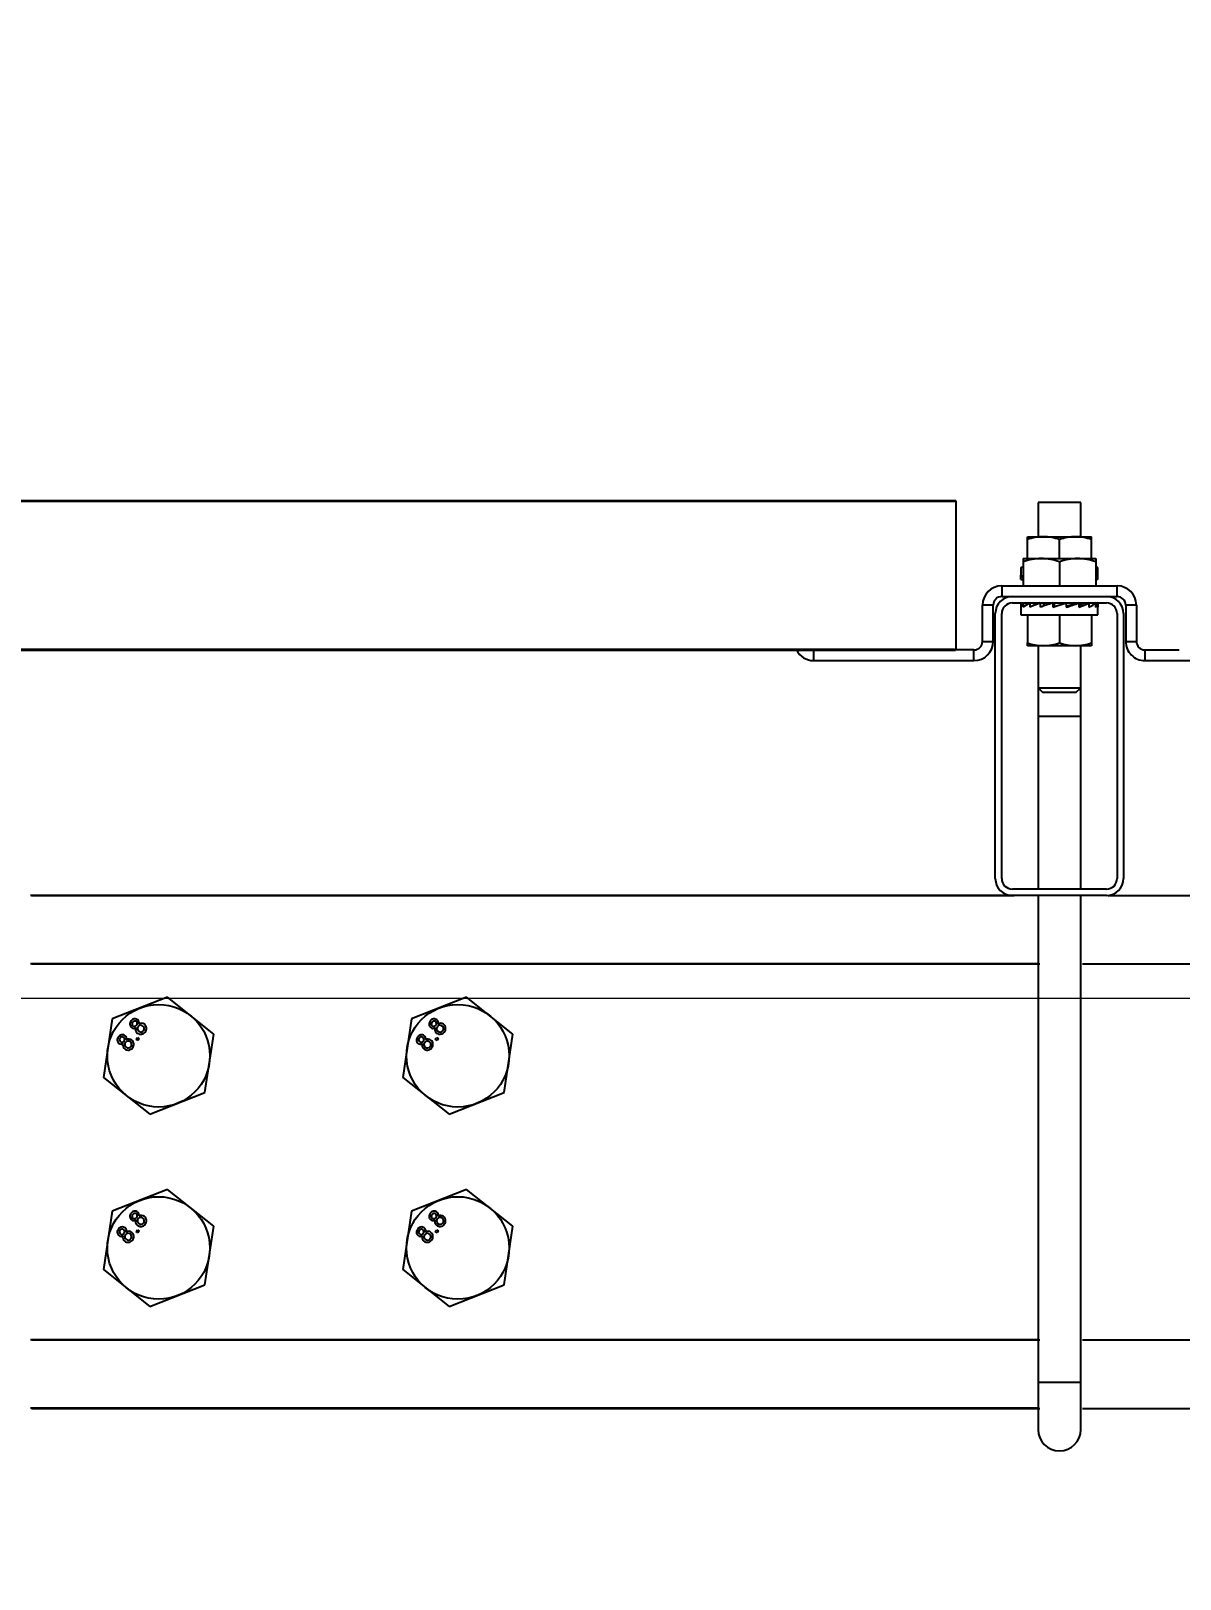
# Model space of a CAD drawing. Header units: feet. Extents: x -17 to 453, y -41 to 31.
# Drawn here: x 84.8979 to 85.1154, y 6.6187 to 6.9118 of the extents above; entities that cross this region are included whole.
import ezdxf
from ezdxf.enums import TextEntityAlignment as Align

# ---------------------------------------------------------------- set-up
doc = ezdxf.new("R2018")
doc.units = ezdxf.units.FT
doc.header["$MEASUREMENT"] = 0
doc.layers.add('ATI CENTER SUPPORT', color=7, linetype='Continuous')
doc.layers.add('G-ANNO-TEXT', color=1, linetype='Continuous')
doc.styles.add('NEI-A', font='arial.ttf')
doc.styles.get("Standard").update_dxf_attribs({"font": 'arial.ttf'})

# ---------------------------------------------------------------- blocks, each defined once
blk = doc.blocks.new('DETAIL_TITLE')
at = {"style": 'NEI-A', "flags": 8}
blk.add_attdef('#', text='', height=0.2, dxfattribs=at).set_placement((0.5922, -0.5109), align=Align.MIDDLE_CENTER)
at = {"lineweight": 30, "style": '', "flags": 104}
blk.add_attdef('DETAIL_TITLE', text='', height=0.2, dxfattribs=at).set_placement((0.909896588761212, -0.5251383791434918), align=Align.BOTTOM_LEFT)
at = {"style": 'NEI-A'}
for tag, p in [('SCALE:', (0.9386493124493107, -0.7379200523425924)), ('1"_=_', (1.547398728572484, -0.7379200523425924))]:
    blk.add_attdef(tag, text='', height=0.1, dxfattribs=at).set_placement(p, align=Align.BOTTOM_LEFT)

msp = doc.modelspace()

# ---------------------------------------------------------------- linework, layer by layer
at = {"color": 7, "linetype": 'Continuous', "lineweight": 25}
for p, q in [((85.08851998056599, 6.82247933684099), (85.08851998056599, 6.816008747193106)), ((85.09660821762591, 6.822479336840978), (85.08851998056612, 6.822479336840978)), ((85.09660821762583, 6.816008747193106), (85.09660821762583, 6.82247933684099)), ((85.08649792130137, 6.811883746292592), (85.08649792130134, 6.816008747193102)), ((85.08649792130134, 6.816008747193102), (85.0986302768911, 6.816008747193098)), ((85.09256409909614, 6.811883746292592), (85.09256409909618, 6.815466938046008)), ((85.09863027689103, 6.811883746292592), (85.0986302768911, 6.816008747193098)), ((85.08528468574232, 6.810185216510028), (85.08528468574232, 6.808729333839263)), ((85.08568909759538, 6.810185216510028), (85.08528468574232, 6.810185216510028)), ((85.08568909759538, 6.811883746292624), (85.08568909759542, 6.811269695925906)), ((85.08568909759538, 6.811883746292624), (85.0994391005971, 6.811883746292592)), ((85.08568909759542, 6.811269695925906), (85.08568909759538, 6.806707274574325)), ((85.09256409909625, 6.811269695925887), (85.09256409909625, 6.806707274574306)), ((85.0994391005971, 6.811883746292592), (85.09943910059705, 6.806707274574302)), ((85.09984351245002, 6.810185216510028), (85.0994391005971, 6.810185216510028)), ((85.09984351245002, 6.807920510133282), (85.09984351245002, 6.810185216510028)), ((85.08164497914821, 6.806707274578184), (85.08164497914825, 6.80468521531323)), ((85.08164497914821, 6.806707274578184), (85.10348321920974, 6.80670727457818)), ((85.08528468574244, 6.807920510133282), (85.08528468574232, 6.808729333839263)), ((85.08528468574244, 6.807920510133282), (85.08568909759538, 6.807942977458451)), ((85.09984351245002, 6.807920510133282), (85.09943910059705, 6.807942977458446)), ((85.10348321920976, 6.80468521531323), (85.10348321920974, 6.80670727457818)), ((85.08164497914825, 6.80468521531323), (85.10348321920976, 6.80468521531323)), ((85.08366703833038, 6.803471979750372), (85.101461159862, 6.803471979750372)), ((85.08528469585265, 6.803471979750372), (85.08528469585265, 6.801207273373626)), ((85.08528469585265, 6.803471979750372), (85.08569907418011, 6.803448958732182)), ((85.08572369819417, 6.803471979750372), (85.08572369819422, 6.80266315604439)), ((85.08572369819417, 6.803471979750372), (85.08685411452201, 6.803405148420939)), ((85.08667101968466, 6.803471979750372), (85.08667101968466, 6.803415973168521)), ((85.08698775505759, 6.803471979750372), (85.08698775505762, 6.80266315604439)), ((85.08698775505759, 6.803471979750372), (85.0880497407255, 6.803394961759702)), ((85.0880497407255, 6.803394961759702), (85.0880497407255, 6.803135541015437)), ((85.08892440252956, 6.803471979750368), (85.08892440252956, 6.80266315604439)), ((85.08892440252956, 6.803471979750368), (85.08961756444558, 6.803394961759706)), ((85.08961756444558, 6.803394961759706), (85.08961756444558, 6.802910090593769)), ((85.09130005234306, 6.803471979750372), (85.09130005234306, 6.802663156044394)), ((85.09130005234306, 6.802663156044375), (85.09382816606983, 6.803471979750368)), ((85.09130005234306, 6.803471979750372), (85.09154078495024, 6.803394961759706)), ((85.09154078495024, 6.803394961759706), (85.09154078495015, 6.802740174035059)), ((85.09382816606991, 6.803471979750379), (85.09382816606983, 6.802663156044394)), ((85.09620381588341, 6.803471979750372), (85.09551065396734, 6.803394961759702)), ((85.09620381588341, 6.803471979750372), (85.09620381588341, 6.802663156044394)), ((85.09814046335538, 6.803471979750372), (85.09707847768743, 6.803394961759702)), ((85.09814046335538, 6.803471979750372), (85.09814046335538, 6.802663156044394)), ((85.09940452021876, 6.803471979750372), (85.09814046335538, 6.803397247460531)), ((85.09845719872823, 6.803415973168512), (85.09845719872823, 6.803471979750372)), ((85.09940452021876, 6.803471979750372), (85.09940452021876, 6.802663156044385)), ((85.09984352256026, 6.803471979750372), (85.09940452021876, 6.803447590731396)), ((85.09984352256026, 6.803471979750372), (85.09984352256039, 6.802663156044385)), ((85.0800273317363, 6.803067567901262), (85.07800527247134, 6.803067567901262)), ((85.0780052724713, 6.796192566400419), (85.07800527247134, 6.803067567901262)), ((85.08002733173623, 6.796192566400411), (85.0800273317363, 6.803067567901262)), ((85.08043174350645, 6.751302850714512), (85.08043174350645, 6.801449920485421)), ((85.08164497906542, 6.751302850714512), (85.08164497906542, 6.801449920485421)), ((85.08528469585265, 6.801207273373626), (85.09984352256032, 6.801207273373626)), ((85.08649793141161, 6.801207273373621), (85.08649793141159, 6.795925551837637)), ((85.09256410920646, 6.801207273373617), (85.09256410920646, 6.795925551837641)), ((85.09863028700134, 6.801207273373626), (85.09863028700134, 6.795383742690548)), ((85.09984352256032, 6.801207273373626), (85.09984352256032, 6.802663156044385)), ((85.10348321912699, 6.801449920485421), (85.10348321912699, 6.751302850714512)), ((85.1046964546859, 6.801449920485421), (85.1046964546859, 6.751302850714512)), ((85.10712292588671, 6.803067567901262), (85.10510086662174, 6.803067567901262)), ((85.10510086662174, 6.803067567901262), (85.10510086662171, 6.796192566400411)), ((85.10712292588671, 6.803067567901262), (85.10712292588667, 6.796192566400411)), ((85.0763876250594, 6.794574918988452), (84.53520451067875, 6.794574918988452)), ((84.53888465862381, 6.794696242540462), (85.07270830457219, 6.794696242540466)), ((84.53901967145195, 6.794559017304702), (85.07290473806242, 6.794559017304712)), ((85.04605673608509, 6.794574918988456), (85.04605673608502, 6.792552859723505)), ((85.07258698101627, 6.79457491898457), (85.07270830457219, 6.794696242540466)), ((85.07638762505933, 6.792552859723489), (85.0763876250594, 6.794574918988452)), ((85.0780052724713, 6.796192566400419), (85.08002733173623, 6.796192566400411)), ((85.08649793141161, 6.795383742690552), (85.08649793141159, 6.795925551837637)), ((85.09863028700134, 6.795383742690548), (85.08649793141161, 6.795383742690552)), ((85.08851998056633, 6.795383742690548), (85.08851998056599, 6.749280791449554)), ((85.09660821762583, 6.749280791449554), (85.09660821762613, 6.795383742690548)), ((85.10510086662171, 6.796192566400411), (85.10712292588667, 6.796192566400411)), ((85.10874057329873, 6.794574918988452), (85.10874057329862, 6.792552859723489)), ((85.10874057329873, 6.794574918988452), (85.11521116286062, 6.794574918988448)), ((85.04605673608502, 6.792552859723505), (85.07638762505933, 6.792552859723489)), ((85.10874057329862, 6.792552859723489), (85.13907146227295, 6.792552859723486)), ((85.0885199805663, 6.787396608593973), (85.0894299072355, 6.786486681924742)), ((85.08851998056633, 6.787396608593973), (85.09660821762613, 6.787396608593973)), ((85.09569829095693, 6.786486681924742), (85.0894299072355, 6.786486681924742)), ((85.09569829095693, 6.786486681924742), (85.09660821762613, 6.787396608593973)), ((85.101461159862, 6.748067555890578), (84.89783979187982, 6.748067555890578)), ((85.0839911094851, 6.748025151410967), (84.89805796706507, 6.748025151410962)), ((85.101461159862, 6.749280791449554), (85.08366703833038, 6.749280791449554)), ((85.08851998056599, 6.748067555890578), (85.08851998056615, 6.646964592642794)), ((85.09660821762594, 6.646964592642794), (85.09660821762583, 6.748067555890578)), ((86.76670707877474, 6.748025151410967), (85.10179537121837, 6.748025151410962)), ((84.92376842110156, 6.728819850931778), (84.91333814316822, 6.724719254218416)), ((84.9325347809927, 6.72183726362965), (84.92376842110156, 6.728819850931778)), ((84.9803860805203, 6.728819850931778), (84.96995580258694, 6.724719254218416)), ((84.98915244041143, 6.72183726362965), (84.9803860805203, 6.728819850931778)), ((84.91333814316822, 6.724719254218416), (84.91167422512594, 6.713636070202899)), ((84.96995580258694, 6.724719254218416), (84.9682918845447, 6.713636070202899)), ((84.93087086295046, 6.710754079614128), (84.9325347809927, 6.72183726362965)), ((84.9874885223692, 6.710754079614128), (84.98915244041143, 6.72183726362965)), ((84.91784250947964, 6.720859048009543), (84.91810799451811, 6.721192353887774)), ((84.91817581535784, 6.720593562971056), (84.91784250947964, 6.720859048009543)), ((84.91810799451811, 6.721192353887774), (84.91844130039634, 6.720926868849251)), ((84.91844130039634, 6.720926868849251), (84.91817581535784, 6.720593562971056)), ((84.97446016889839, 6.720859048009543), (84.97472565393687, 6.721192353887774)), ((84.9747934747766, 6.720593562971056), (84.97446016889839, 6.720859048009543)), ((84.97472565393687, 6.721192353887774), (84.97505895981513, 6.720926868849251)), ((84.97505895981513, 6.720926868849251), (84.9747934747766, 6.720593562971056)), ((84.91167422512594, 6.713636070202899), (84.92044058501713, 6.706653482900763)), ((84.9682918845447, 6.713636070202899), (84.97705824443587, 6.706653482900763)), ((84.92044058501713, 6.706653482900763), (84.93087086295046, 6.710754079614128)), ((84.97705824443587, 6.706653482900763), (84.9874885223692, 6.710754079614128)), ((84.92376842110156, 6.692422784162567), (84.91333814316822, 6.688322187449209)), ((84.9325347809927, 6.685440196860442), (84.92376842110156, 6.692422784162567)), ((84.9803860805203, 6.692422784162567), (84.96995580258694, 6.688322187449209)), ((84.98915244041143, 6.685440196860442), (84.9803860805203, 6.692422784162567)), ((84.91333814316822, 6.688322187449209), (84.91167422512594, 6.677239003433689)), ((84.96995580258694, 6.688322187449209), (84.9682918845447, 6.677239003433689)), ((84.91784250947964, 6.684461981240336), (84.91810799451811, 6.684795287118563)), ((84.91817581535784, 6.684196496201845), (84.91784250947964, 6.684461981240336)), ((84.91810799451811, 6.684795287118563), (84.91844130039634, 6.684529802080045)), ((84.91844130039634, 6.684529802080045), (84.91817581535784, 6.684196496201845)), ((84.93087086295046, 6.67435701284493), (84.9325347809927, 6.685440196860442)), ((84.97446016889839, 6.684461981240336), (84.97472565393687, 6.684795287118563)), ((84.9747934747766, 6.684196496201845), (84.97446016889839, 6.684461981240336)), ((84.97472565393687, 6.684795287118563), (84.97505895981513, 6.684529802080045)), ((84.97505895981513, 6.684529802080045), (84.9747934747766, 6.684196496201845)), ((84.9874885223692, 6.67435701284493), (84.98915244041143, 6.685440196860442)), ((84.91167422512594, 6.677239003433689), (84.92044058501713, 6.670256416131561)), ((84.92044058501713, 6.670256416131561), (84.93087086295046, 6.67435701284493)), ((84.9682918845447, 6.677239003433689), (84.97705824443587, 6.670256416131561)), ((84.97705824443587, 6.670256416131561), (84.9874885223692, 6.67435701284493)), ((85.08851998056649, 6.651008711172698), (84.89783979187982, 6.651008711172698)), ((85.08884681723075, 6.650910996502281), (84.89805796706507, 6.650910996502281)), ((85.98229704238722, 6.650910996502286), (85.09693966347315, 6.650910996502281))]:
    msp.add_line(p, q, dxfattribs=at)
at = {"color": 8, "linetype": 'Continuous', "lineweight": 25}
for p, q in [((85.08851998056612, 6.782038151541832), (85.09660821762591, 6.782038151541832)), ((85.08851998056599, 6.735126376594865), (84.89783979187982, 6.735126376594865)), ((85.08884681723025, 6.735076597423141), (84.89805796706507, 6.735076597423141)), ((85.98229704238676, 6.735076597423145), (85.09693966347265, 6.735076597423141)), ((85.08851998056599, 6.663949890468411), (84.89783979187982, 6.663949890468411)), ((85.08884681723025, 6.663859550490102), (84.89805796706507, 6.663859550490102)), ((85.98229704238676, 6.663859550490107), (85.09693966347265, 6.663859550490102)), ((85.09660821762583, 6.655861653408619), (85.08851998056599, 6.655861653408619))]:
    msp.add_line(p, q, dxfattribs=at)
at = {"color": 7, "linetype": 'Continuous', "lineweight": 25}
for centre, radius in [((84.92210450305932, 6.717736666916281), 0.009705884471790579), ((84.9787221624781, 6.717736666916281), 0.009705884471792369), ((84.92210450305932, 6.681339600147069), 0.009705884471792827), ((84.9787221624781, 6.681339600147069), 0.009705884471794617)]:
    msp.add_circle(centre, radius, dxfattribs=at)
for centre, radius, start, end in [((85.08966056041407, 6.806522879239253), 0.009486752557978845, 90.78245018507972, 109.4737078155769), ((85.08943564026838, 6.806714223079424), 0.009295013390171157, 70.33172607780537, 89.41211592169513), ((85.09574216691098, 6.806436508189861), 0.009573336848865284, 90.86772227456395, 109.3884357265494), ((85.09546810399104, 6.806525489133528), 0.009484136550286218, 70.52369126428171, 89.22015073529651), ((85.08927934232275, 6.801099953096859), 0.01078487489084618, 90.81149553532596, 109.4446624650777), ((85.08895478101503, 6.800993179008488), 0.01089192255596222, 70.64770595721897, 89.09613604191921), ((85.0961590400534, 6.801073663244653), 0.01081122948244297, 90.83440817254076, 109.4217498277474), ((85.09585477537519, 6.801133090939571), 0.01075165791610498, 70.52629658455045, 89.2175454148977), ((85.08164497914825, 6.803067567901262), 0.003639706676920827, 90.00000000091336, 179.999999973584), ((85.10348321920976, 6.803067567901259), 0.003639706676920827, 3.763476565707169e-08, 90.00000000091336), ((85.08164497914825, 6.803067567901262), 0.001617647411963854, 90.00000000031184, 180.000000000822), ((85.08366703833038, 6.801449920485421), 0.003235294823927708, 90, 180), ((85.08366703833038, 6.801449920485421), 0.002022059264956973, 90, 180), ((85.101461159862, 6.801449920485421), 0.003235294823930582, 0, 90), ((85.101461159862, 6.801449920485421), 0.002022059264956973, 0, 90), ((85.10348321920976, 6.803067567901259), 0.001617647411966728, 1.791329107700175e-08, 90.00000000020442), ((85.04605673608502, 6.796192566400427), 0.003639706676923701, 206.3878000296617, 270.0000000000748), ((85.07638762505933, 6.796192566400423), 0.001617647411966728, 270.0000000034608, 359.9999999951158), ((85.07638762505933, 6.796192566400423), 0.003639706676926574, 270.0000000000748, 359.9999999848026), ((85.0896601043116, 6.804867000750066), 0.00948413655022645, 250.5236912642016, 269.2201507353713), ((85.0893860413917, 6.804955981693839), 0.009573336848910804, 270.8677222745847, 289.3884357264927), ((85.0956925680343, 6.804678266804241), 0.00929501339018241, 250.3317260778283, 269.4121159216737), ((85.09546764788857, 6.804869610644432), 0.009486752558007539, 270.782450185079, 289.4737078155542), ((85.10874057329862, 6.796192566400411), 0.003639706676923701, 179.9999999938479, 270.0000000000748), ((85.10874057329862, 6.796192566400411), 0.001617647411969601, 179.9999999788306, 270.0000000033638), ((85.08366703833038, 6.751302850714512), 0.003235294823930582, 180, 270), ((85.08366703833038, 6.751302850714512), 0.002022059264956973, 180, 270), ((85.101461159862, 6.751302850714512), 0.002022059264956973, 270, 0), ((85.101461159862, 6.751302850714512), 0.003235294823930582, 270, 0), ((84.91752643390552, 6.723736283603948), 0.0008607272757863875, 136.6887328295646, 230.1643582291308), ((84.91762343659722, 6.723845295966843), 0.0008688626994253722, 52.5695478226593, 146.3531102006553), ((84.91759630242026, 6.723826827137144), 0.0004739547591122078, 50.94924399346865, 145.9883552166155), ((84.9176106624516, 6.723833102391319), 0.0004600908425225167, 315.5656688605565, 51.84570357143013), ((84.91774267634024, 6.724008699261828), 0.0006666478961573653, 336.5828703369311, 52.17170853373301), ((84.97414409332428, 6.723736283603948), 0.0008607272757842965, 136.6887328294125, 230.1643582292987), ((84.97424109601597, 6.723845295966846), 0.0008688626994243615, 52.569547822591, 146.3531102010794), ((84.97421396183903, 6.723826827137147), 0.0004739547591093704, 50.94924399350674, 145.9883552170907), ((84.97422832187036, 6.723833102391319), 0.0004600908425192531, 315.5656688600679, 51.84570357172998), ((84.974360335759, 6.724008699261828), 0.0006666478961573653, 336.5828703369311, 52.17170853373301), ((84.91513706855908, 6.720736530699861), 0.0008607272757349536, 136.6887328281579, 230.1643582322913), ((84.91523407125078, 6.720845543062799), 0.00086886269937196, 52.56954781852019, 146.3531102039553), ((84.91520693707389, 6.720827074233112), 0.0004739547590515349, 50.94924398706257, 145.9883552257175), ((84.91535331099395, 6.721008946357735), 0.0006666478960787817, 336.5828703296637, 52.17170853881709), ((84.91740312196399, 6.723597540854829), 0.0006752217047608496, 230.6575862353095, 306.7213837303979), ((84.91753704055068, 6.723767430344755), 0.0004654051527313471, 135.7923489579143, 230.6758705599289), ((84.9175450478325, 6.723766071250498), 0.000469481080608811, 229.8147818374818, 327.0906479652737), ((84.91854536792997, 6.722704934223865), 0.0008178460750375326, 154.5551625790812, 234.8026570458489), ((84.91871424302549, 6.722811127446297), 0.001004901152299632, 230.4200572762727, 324.9167134504748), ((84.9186843765665, 6.722864701075922), 0.0006026869684153379, 138.8050774587419, 234.3605802686496), ((84.91873289689191, 6.722902930028718), 0.0006170140193257539, 48.70675852739127, 144.4529299850776), ((84.91874067973023, 6.722834004982164), 0.0006138552616110007, 228.4095398998494, 324.2182622798772), ((84.91885213053403, 6.723050999868551), 0.0008530146569091472, 49.13459479537833, 125.6954492634811), ((84.91878952628595, 6.722876576437388), 0.0006024333412707763, 318.2062881880139, 54.41685099851778), ((84.91878928068452, 6.722905726448967), 0.001005123105476274, 318.0288382163902, 51.8444231219141), ((84.97175472797787, 6.720736530699861), 0.0008607272757370446, 136.68873282831, 230.1643582321521), ((84.9718517306696, 6.720845543062799), 0.0008688626993757819, 52.56954781881681, 146.3531102041814), ((84.97182459649265, 6.720827074233116), 0.0004739547590475753, 50.94924398689471, 145.9883552263029), ((84.9719709704127, 6.721008946357735), 0.0006666478960787817, 336.5828703296637, 52.17170853881709), ((84.97402078138275, 6.723597540854829), 0.0006752217047608496, 230.6575862353095, 306.7213837302067), ((84.97415469996952, 6.723767430344755), 0.0004654051527292873, 135.7923489576825, 230.6758705601941), ((84.97416270725125, 6.723766071250494), 0.0004694810806066157, 229.8147818372452, 327.0906479653732), ((84.97516302734877, 6.722704934223865), 0.000817846075040689, 154.5551625792565, 234.8026570456904), ((84.97533190244425, 6.722811127446297), 0.001004901152299632, 230.4200572762727, 324.9167134504748), ((84.97530203598527, 6.722864701075922), 0.0006026869684192874, 138.8050774591018, 234.3605802684244), ((84.97535055631067, 6.722902930028718), 0.0006170140193288547, 48.70675852756467, 144.452929985024), ((84.97535833914901, 6.722834004982164), 0.0006138552616090932, 228.409539900061, 324.218262280051), ((84.97546978995283, 6.723050999868551), 0.0008530146569091472, 49.13459479537833, 125.6954492634811), ((84.97540718570468, 6.722876576437388), 0.0006024333412741204, 318.2062881883701, 54.41685099806703), ((84.97540694010328, 6.722905726448967), 0.001005123105474499, 318.028838216276, 51.84442312204133), ((84.91501375661763, 6.720597787950656), 0.000675221704685692, 230.65758623039, 306.721383733654), ((84.91514767520431, 6.720767677440649), 0.0004654051527160056, 135.792348959704, 230.6758705603338), ((84.91515568248609, 6.72076631834636), 0.0004694810805814446, 229.8147818332902, 327.0906479720279), ((84.9161560025837, 6.719705181319766), 0.0008178460751106227, 154.5551625811404, 234.8026570415106), ((84.91522129710528, 6.720833349487213), 0.0004600908424881058, 315.5656688616242, 51.84570357550255), ((84.91632487767905, 6.719811374542253), 0.001004901152353936, 230.4200572794824, 324.9167134472193), ((84.91629501122017, 6.719864948171812), 0.0006026869684698865, 138.8050774642078, 234.3605802632665), ((84.91634353154551, 6.719903177124619), 0.0006170140193194986, 48.70675852631842, 144.452929986688), ((84.91635131438385, 6.719834252078092), 0.0006138552616425981, 228.4095399038574, 324.2182622785335), ((84.91646276518767, 6.720051246964553), 0.0008530146568081837, 49.13459479055033, 125.6954492700867), ((84.9164001609396, 6.719876823533285), 0.0006024333412329113, 318.2062881850805, 54.41685100126862), ((84.91639991533815, 6.719905973544845), 0.001005123105463848, 318.0288382154102, 51.844423122807), ((84.97163141603637, 6.72059778795066), 0.0006752217046937799, 230.6575862303218, 306.7213837333589), ((84.9717653346231, 6.720767677440641), 0.0004654051527069669, 135.7923489579566, 230.6758705605002), ((84.97177334190488, 6.720766318346352), 0.0004694810805782967, 229.8147818330902, 327.0906479726134), ((84.97277366200244, 6.719705181319762), 0.000817846075100118, 154.5551625803498, 234.8026570417716), ((84.97183895652401, 6.720833349487213), 0.0004600908424845554, 315.5656688608834, 51.84570357606319), ((84.9729425370978, 6.719811374542253), 0.001004901152353936, 230.4200572794824, 324.9167134472193), ((84.97291267063892, 6.719864948171808), 0.0006026869684642026, 138.805077463292, 234.3605802635581), ((84.9729611909643, 6.719903177124624), 0.0006170140193103782, 48.70675852580013, 144.4529299868728), ((84.9729689738026, 6.719834252078092), 0.0006138552616439626, 228.4095399036536, 324.218262278366), ((84.9730804246065, 6.720051246964562), 0.0008530146567997843, 49.13459479031809, 125.6954492704148), ((84.97301782035835, 6.719876823533282), 0.0006024333412330036, 318.2062881852762, 54.4168510016512), ((84.97301757475691, 6.719905973544845), 0.001005123105462072, 318.0288382154102, 51.84442312294107), ((84.9175264339055, 6.687339216834742), 0.0008607272757833687, 136.6887328295646, 230.1643582292987), ((84.91762343659722, 6.687448229197631), 0.0008688626994291378, 52.56954782305202, 146.3531102006019), ((84.91740312196399, 6.687200474085611), 0.0006752217047541826, 230.6575862348381, 306.7213837309858), ((84.91753704055068, 6.687370363575541), 0.0004654051527244952, 135.792348957432, 230.6758705607361), ((84.91759630242026, 6.687429760367937), 0.0004739547591103975, 50.94924399374152, 145.9883552173769), ((84.9175450478325, 6.687369004481303), 0.0004694810806157379, 229.8147818386472, 327.0906479643019), ((84.91854536792997, 6.686307867454658), 0.0008178460750358765, 154.5551625788019, 234.8026570460084), ((84.9176106624516, 6.68743603562211), 0.0004600908425286723, 315.5656688613278, 51.8457035708284), ((84.9186843765665, 6.686467634306712), 0.0006026869684130704, 138.8050774589497, 234.3605802684901), ((84.91774267634021, 6.687611632492622), 0.0006666478961623351, 336.5828703371235, 52.17170853333721), ((84.91873289689191, 6.686505863259516), 0.0006170140193235948, 48.70675852721981, 144.4529299857419), ((84.91874067973023, 6.686436938212957), 0.0006138552616088515, 228.4095398996767, 324.2182622796851), ((84.91885213053403, 6.686653933099341), 0.0008530146569113202, 49.13459479551931, 125.6954492632566), ((84.91878952628595, 6.686479509668189), 0.0006024333412688767, 318.2062881873882, 54.41685099835759), ((84.91878928068452, 6.68650865967976), 0.001005123105474499, 318.028838216276, 51.84442312204133), ((84.97414409332428, 6.687339216834742), 0.0008607272757815282, 136.68873282942, 230.1643582294359), ((84.97424109601597, 6.687448229197636), 0.0008688626994259537, 52.56954782282056, 146.3531102009047), ((84.97402078138275, 6.687200474085611), 0.0006752217047541826, 230.6575862348381, 306.7213837307873), ((84.97415469996952, 6.687370363575549), 0.0004654051527303601, 135.7923489581747, 230.6758705604026), ((84.97421396183903, 6.687429760367937), 0.0004739547591103975, 50.94924399374152, 145.9883552173769), ((84.97416270725125, 6.687369004481291), 0.000469481080610941, 229.8147818382398, 327.0906479651744), ((84.97516302734877, 6.686307867454658), 0.0008178460750393289, 154.5551625789777, 234.8026570458489), ((84.97422832187036, 6.68743603562211), 0.000460090842525063, 315.5656688605565, 51.84570357139076), ((84.97530203598527, 6.686467634306712), 0.0006026869684130704, 138.8050774589497, 234.3605802687153), ((84.974360335759, 6.687611632492622), 0.0006666478961623351, 336.5828703371235, 52.17170853333721), ((84.97535055631067, 6.686505863259512), 0.0006170140193257539, 48.70675852739127, 144.4529299856642), ((84.97535833914901, 6.686436938212957), 0.0006138552616077984, 228.4095398998878, 324.2182622798296), ((84.97546978995283, 6.686653933099341), 0.0008530146569113202, 49.13459479551931, 125.6954492632566), ((84.97540718570468, 6.686479509668189), 0.0006024333412731614, 318.2062881877724, 54.41685099790865), ((84.97540694010328, 6.68650865967976), 0.001005123105474499, 318.028838216276, 51.84442312204133), ((84.91513706855908, 6.684339463930654), 0.0008607272757391353, 136.6887328284242, 230.1643582320126), ((84.91523407125078, 6.684448476293596), 0.0008688626993765236, 52.56954781875167, 146.3531102038046), ((84.91501375661763, 6.684200721181442), 0.0006752217046848908, 230.6575862297119, 306.7213837331033), ((84.91514767520431, 6.684370610671446), 0.0004654051527178266, 135.7923489597022, 230.6758705600667), ((84.91520693707386, 6.684430007463909), 0.0004739547590468007, 50.94924398615156, 145.9883552258036), ((84.91515568248609, 6.68436925157715), 0.0004694810805814446, 229.8147818332902, 327.0906479720279), ((84.9161560025837, 6.68330811455056), 0.0008178460751109751, 154.555162581583, 234.802657041352), ((84.91522129710528, 6.684436282718003), 0.0004600908424805205, 315.5656688608834, 51.8457035761319), ((84.91629501122017, 6.683467881402605), 0.0006026869684698865, 138.8050774640098, 234.3605802632665), ((84.91535331099395, 6.684611879588528), 0.0006666478960815493, 336.582870329534, 52.17170853861534), ((84.91634353154551, 6.68350611035541), 0.0006170140193211692, 48.70675852631842, 144.4529299864727), ((84.91646276518767, 6.683654180195347), 0.0008530146568038375, 49.13459479027999, 125.6954492700867), ((84.9164001609396, 6.683479756764083), 0.0006024333412307689, 318.2062881848861, 54.41685100133407), ((84.91639991533815, 6.683508906775638), 0.001005123105461588, 318.0288382152946, 51.84442312270736), ((84.91871424302549, 6.686414060677095), 0.001004901152299153, 230.4200572761651, 324.9167134504748), ((84.97175472797787, 6.684339463930654), 0.0008607272757370446, 136.68873282831, 230.1643582321521), ((84.9718517306696, 6.684448476293596), 0.0008688626993773739, 52.56954781904722, 146.3531102040088), ((84.97163141603637, 6.684200721181442), 0.0006752217046900691, 230.6575862298498, 306.7213837333589), ((84.9717653346231, 6.684370610671435), 0.0004654051527110864, 135.7923489584669, 230.6758705601655), ((84.97182459649265, 6.68443000746392), 0.0004739547590399561, 50.94924398548293, 145.9883552264922), ((84.97177334190488, 6.68436925157715), 0.0004694810805814191, 229.8147818335587, 327.0906479720279), ((84.97277366200244, 6.683308114550552), 0.0008178460750988835, 154.55516258053, 234.8026570416691), ((84.97183895652401, 6.684436282718003), 0.0004600908424787454, 315.5656688603628, 51.84570357639382), ((84.97291267063892, 6.683467881402601), 0.0006026869684658769, 138.8050774632596, 234.3605802633323), ((84.9719709704127, 6.684611879588528), 0.0006666478960815493, 336.582870329534, 52.17170853861534), ((84.9729611909643, 6.683506110355413), 0.0006170140193165924, 48.70675852593502, 144.4529299862363), ((84.9730804246065, 6.683654180195347), 0.0008530146568016644, 49.13459479017704, 125.6954492701904), ((84.97301782035835, 6.683479756764083), 0.0006024333412340106, 318.2062881854683, 54.41685100104353), ((84.97301757475691, 6.683508906775638), 0.001005123105465138, 318.0288382154995, 51.84442312244737), ((84.97533190244425, 6.686414060677095), 0.001004901152301463, 230.4200572761353, 324.9167134502467), ((84.91632487767905, 6.683414307773051), 0.001004901152358366, 230.4200572796883, 324.9167134468424), ((84.91635131438385, 6.683437185308898), 0.0006138552616485026, 228.4095399043844, 324.2182622780908), ((84.9729425370978, 6.683414307773051), 0.001004901152358366, 230.4200572796883, 324.9167134468424), ((84.9729689738026, 6.683437185308898), 0.0006138552616504101, 228.4095399042012, 324.2182622779468), ((85.092564099096, 6.646964592642794), 0.004044118529913946, 180, 359.9999999999597)]:
    msp.add_arc(centre, radius, start, end, dxfattribs=at)
for centre, major_axis, ratio, start_param, end_param in [((85.09256409909618, 6.808324921986276), (0.007278049616949971, 0.0004487293321518592), 0.3139956869168453, 2.773169766100909, 3.122235616502078), ((85.09256409909618, 6.808324921986276), (0.007278049616949971, 0.0004487293321518592), 0.3139956869168696, 5.914762419687241, 6.263828270086348), ((85.09256410920646, 6.803067567897377), (0.007278049616949971, 0.0004487293321518592), 0.3139956869172386, 2.773169766098982, 3.122235616497716), ((85.09256410920646, 6.803067567897377), (0.007271518732618914, 0.001257101864390051), 0.2696128487544556, 2.39688393119282, 2.745949781590152), ((85.09256410920646, 6.803067567897377), (0.007270547522224548, 0.001855740610828208), 0.1935411780521453, 2.045035615671025, 2.39410146606828), ((85.09256410920646, 6.803067567897377), (0.007276035090312824, 0.002211712988248142), 0.1002607130742437, 1.714862204697662, 2.063928055092521), ((85.09256410920646, 6.803067567897377), (0.007276035090312824, 0.002211712988248142), 0.1002607130739921, 4.856454858287004, 5.205520708687914), ((85.09256410920646, 6.803067567897377), (0.005890354629779623, 0.001790504536933482), 0.1002607130743454, 4.89809993566863, 5.205520708680876), ((85.09256410920646, 6.803067567897377), (0.00727054752222455, 0.001855740610831082), 0.1935411780518506, 5.186628269260293, 5.535694119659421), ((85.09256410920646, 6.803067567897377), (0.005885912138547875, 0.001502325121167506), 0.1935411780521692, 5.328746042172896, 5.535694119652257), ((85.09256410920646, 6.803067567897377), (0.007271518732618914, 0.001257101864390051), 0.2696128487541382, 5.53847658478533, 5.88754243518312), ((85.09256410920646, 6.803067567897377), (0.007278049616949971, 0.0004487293321518592), 0.3139956869168696, 5.914762419689659, 6.263828270090663)]:
    msp.add_ellipse(centre, major_axis=major_axis, ratio=ratio, start_param=start_param, end_param=end_param, dxfattribs=at)
at = {"layer": 'ATI CENTER SUPPORT', "color": 1}
for p, q in [((84.5388982787583, 6.822762586459438), (85.07302613075608, 6.822762586459443)), ((84.53901967145195, 6.822883979153072), (85.07290473806242, 6.822883979153081)), ((85.07302613075608, 6.822762586459443), (85.07290473806242, 6.822883979153081)), ((85.07302613075608, 6.794680409998345), (85.07302613075608, 6.822762586459443)), ((84.5388982787583, 6.794680409998341), (85.07302613075608, 6.794680409998345))]:
    msp.add_line(p, q, dxfattribs=at)
at = {"layer": 'ATI CENTER SUPPORT', "color": 8, "linetype": 'Continuous', "lineweight": 15}
msp.add_line((84.51076487692706, 6.728660294477242), (85.9747655003523, 6.728660300564274), dxfattribs=at)

# ---------------------------------------------------------------- block references
at = {"layer": 'G-ANNO-TEXT'}
ref = msp.add_blockref('DETAIL_TITLE', (9.901282352099509, 15.51620765287918), dxfattribs=at)
lines = msp.add_mtext('{\\LSTEEL SUPPORT POST GROUNDING (BELOW GRADE)}', dxfattribs={"layer": '0', "insert": (10.81117894086072, 15.29106927373569), "char_height": 7.505547066848568, "attachment_point": 1})
ref.add_attrib('DETAIL_TITLE', '', (10.81117894086072, 15.29106927373569)).embed_mtext(lines)
ref = msp.add_blockref('DETAIL_TITLE', (0.1559634606227167, 15.44212446861274), dxfattribs=at)
lines = msp.add_mtext('{\\LMECHANICAL COMPRESSION SPLIT BOLT "TEE" CONNECTION}', dxfattribs={"layer": '0', "insert": (1.065860049383931, 15.21698608946925), "char_height": 8.503692984807463, "attachment_point": 1})
ref.add_attrib('DETAIL_TITLE', '', (1.065860049383931, 15.21698608946925)).embed_mtext(lines)

doc.saveas('drawing.dxf')
